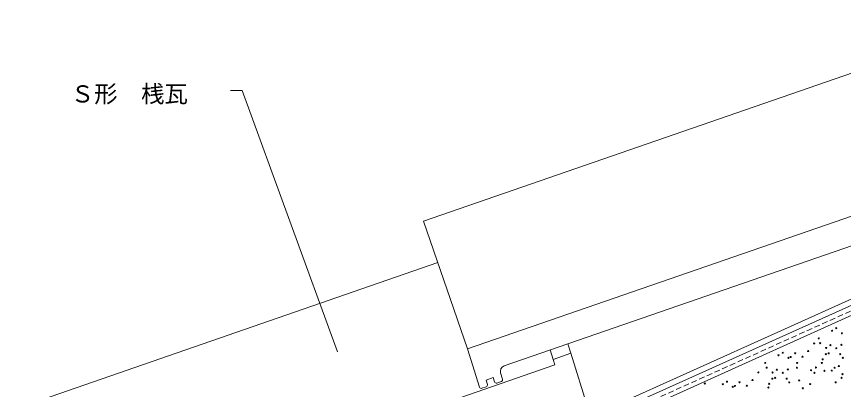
# Model space of a CAD drawing. Units: millimetres, scale not verified. Extents: x -203 to 197, y -138 to 132.
# Drawn here: x -114 to -25.8, y -12.7 to 27.1 of the extents above; entities that cross this region are included whole.
import ezdxf
from ezdxf.enums import TextEntityAlignment as Align

# ---------------------------------------------------------------- set-up
doc = ezdxf.new("R2010")
doc.units = ezdxf.units.MM
doc.header["$LTSCALE"] = 0.5
doc.linetypes.add('DASHED1', pattern=[1.8, 1.2, -0.6])
for name, color, linetype, lineweight in [('1-0', 7, 'Continuous', 18), ('1-1', 7, 'Continuous', 18), ('1-2', 3, 'Continuous', 18), ('1-3', 7, 'Continuous', 18)]:
    doc.layers.add(name, color=color, linetype=linetype, lineweight=lineweight)
doc.styles.add('ＭＳ ゴシック', font='')
doc.styles.get('ＭＳ ゴシック').set_extended_font_data('MS Gothic')

msp = doc.modelspace()

# ---------------------------------------------------------------- linework, layer by layer
at = {"layer": '1-0'}
for p, q in [((-127.3517, -49.8063), (43.4926, 27.0737)), ((-127.3517, -50.9029), (43.4926, 25.9771)), ((-127.3517, -49.1483), (36.0054, 24.3624))]:
    msp.add_line(p, q, dxfattribs=at)
at = {"layer": '1-0', "color": 3, "linetype": 'DASHED1'}
msp.add_line((-127.3517, -50.4042), (43.4926, 26.4758), dxfattribs=at)
at = {"layer": '1-1'}
for centre in [(-26.5497, -6.1807), (-27.0018, -6.452), (-25.9469, -6.7233), (-28.914, -7.8031), (-28.4185, -7.2658), (-28.2678, -7.7782), (-27.1827, -7.9892), (-26.0071, -7.9591), (-32.2598, -8.7978), (-30.9336, -8.8581), (-29.547, -8.617), (-27.6348, -8.2906), (-27.3635, -8.8633), (-26.5497, -8.3208), (-32.7119, -9.0691), (-31.657, -9.3404), (-31.4158, -9.25), (-30.1499, -9.2198), (-27.9965, -9.4963), (-27.665, -8.9538), (-26.1277, -8.9538), (-25.8564, -9.3456), (-34.1286, -9.8829), (-33.9779, -10.3954), (-32.8928, -10.6064), (-31.7173, -10.5762), (-30.7527, -10.3954), (-30.7226, -9.8829), (-28.7199, -10.3704), (-28.0869, -9.8882), (-26.7306, -10.4006), (-26.2784, -10.2197), (-34.8621, -10.8961), (-33.3449, -10.9078), (-33.0736, -11.4805), (-32.2598, -10.9379), (-29.2456, -10.6666), (-28.8839, -10.9379), (-27.8157, -10.7322), (-27.032, -10.702), (-25.9831, -11.4711), (-25.8927, -11.0793), (-40.5722, -12.0857), (-38.66, -12.1621), (-38.2079, -11.8908), (-37.3639, -12.3429), (-36.8816, -11.9511), (-36.0979, -12.3128), (-35.4951, -11.7099), (-33.7066, -12.1135), (-33.3751, -11.5709), (-31.8378, -11.5709), (-31.5665, -11.9628), (-30.5116, -11.7518), (-29.336, -12.1436), (-26.6161, -11.9534), (-37.605, -12.4334), (-33.7971, -12.5053), (-30.1197, -12.5957)]:
    msp.add_circle(centre, 0.0598, dxfattribs=at)
at = {"layer": '1-2', "color": 7}
for p, q in [((-21.6526, 22.1637), (-70.5966, 5.2296)), ((-65.8881, -8.3789), (-70.5966, 5.2296)), ((-69.0725, 0.8248), (-118.0165, -16.1094)), ((-54.8626, -8.8614), (-55.2095, -7.8587)), ((-56.7537, -9.5157), (-57.068, -8.5017))]:
    msp.add_line(p, q, dxfattribs=at)
at = {"layer": '1-2'}
for p, q in [((-9.156, 11.2499), (-65.8881, -8.3789)), ((-61.9923, -10.2055), (-8.2675, 8.3828)), ((-64.6245, -12.4561), (-65.8881, -8.3789)), ((-56.7537, -9.5157), (-54.8626, -8.8614)), ((-56.7537, -9.5157), (-56.576, -10.0891)), ((-53.0558, -14.691), (-54.8626, -8.8614)), ((-56.576, -10.0891), (-113.3081, -29.7178)), ((-63.911, -11.718), (-63.1546, -11.4563)), ((-63.0171, -11.9), (-63.1546, -11.4563)), ((-62.1623, -11.618), (-62.3693, -10.9501)), ((-63.7696, -12.1741), (-63.911, -11.718)), ((-62.2879, -11.8662), (-62.7607, -12.0298)), ((-64.3681, -12.5859), (-63.8953, -12.4224))]:
    msp.add_line(p, q, dxfattribs=at)
for centre, radius, start, end in [((-61.7962, -10.7725), 0.6, 109.08588, 197.21983), ((-63.9607, -12.2334), 0.2, 289.08401, 17.21758), ((-62.8261, -11.8408), 0.2, 197.21756, 289.0885), ((-62.3533, -11.6772), 0.2, 289.0885, 17.21996), ((-64.4335, -12.3969), 0.2, 197.21655, 289.08514)]:
    msp.add_arc(centre, radius, start, end, dxfattribs=at)
at = {"layer": '1-3'}
msp.add_lwpolyline([(-79.7819, -8.693), (-89.9283, 19.1838), (-91.2021, 19.1838)], dxfattribs=at)

# ---------------------------------------------------------------- texts
at = {"layer": '1-3', "style": 'ＭＳ ゴシック'}
msp.add_text('Ｓ形\u3000桟瓦', height=1.833, dxfattribs=at).set_placement((-108.2323, 17.3531), align=Align.BOTTOM_LEFT)

doc.saveas('drawing.dxf')
